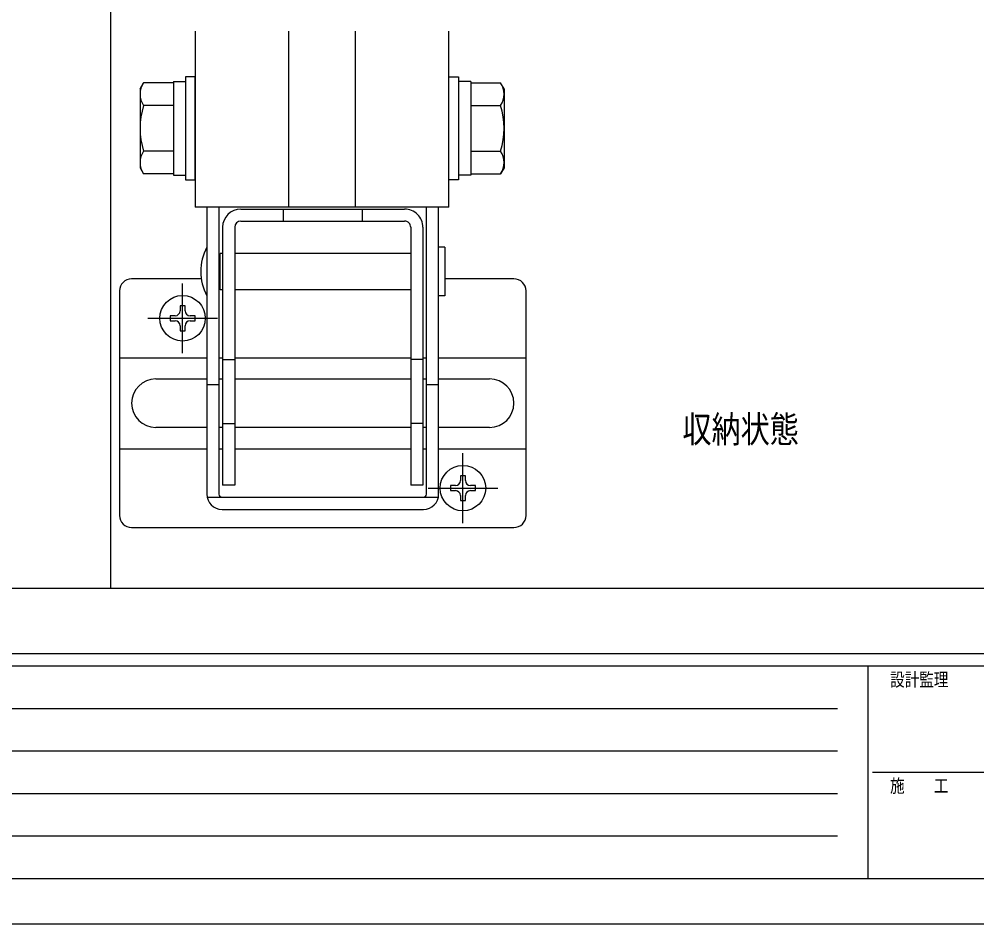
# Model space of a CAD drawing. Units: millimetres on the paper. Extents: x -420 to 420, y -297 to 297.
# Drawn here: x -270.4 to -112.5, y -297 to -147.9 of the extents above; entities that cross this region are included whole.
import ezdxf
from ezdxf.enums import TextEntityAlignment as Align

# ---------------------------------------------------------------- set-up
doc = ezdxf.new("R2010")
doc.units = ezdxf.units.MM
for name, color, linetype in [('0-2_USER1', 3, 'Continuous'), ('0-4_YKK_12', 2, 'Continuous'), ('0-5_YKK_13', 4, 'Continuous'), ('0-8_YKK_ZWAK', 7, 'Continuous')]:
    doc.layers.add(name, color=color, linetype=linetype)
doc.styles.add('ＭＳ ゴシック', font='')
doc.styles.get('ＭＳ ゴシック').set_extended_font_data('MS Gothic')

msp = doc.modelspace()

# ---------------------------------------------------------------- linework, layer by layer
at = {"layer": '0-4_YKK_12'}
for p, q in [((-255.338, -119.59), (-255.338, -241.678)), ((-241.338, -149.846), (-241.338, -178.878)), ((-225.938, -178.878), (-225.938, -149.846)), ((-214.938, -178.878), (-214.938, -149.846)), ((-199.538, -178.878), (-199.538, -149.846)), ((-199.538, -178.878), (-241.338, -178.878)), ((-381.517, -241.678), (-55.832, -241.678))]:
    msp.add_line(p, q, dxfattribs=at)
at = {"layer": '0-5_YKK_13'}
for p, q in [((-250.438, -159.378), (-249.857, -158.373)), ((-250.438, -159.378), (-250.438, -172.378)), ((-244.938, -158.373), (-249.857, -158.373)), ((-244.938, -158.178), (-244.938, -173.578)), ((-244.938, -158.178), (-242.938, -158.178)), ((-244.938, -158.373), (-244.938, -173.384)), ((-195.938, -158.178), (-197.938, -158.178)), ((-195.938, -158.178), (-195.938, -173.578)), ((-195.938, -158.373), (-191.018, -158.373)), ((-195.938, -158.373), (-195.938, -173.384)), ((-190.438, -159.378), (-191.018, -158.373)), ((-190.438, -159.378), (-190.438, -172.378)), ((-244.938, -162.125), (-249.857, -162.125)), ((-195.938, -162.125), (-191.018, -162.125)), ((-244.938, -169.631), (-249.857, -169.631)), ((-195.938, -169.631), (-191.018, -169.631)), ((-250.438, -172.378), (-249.857, -173.384)), ((-244.938, -173.384), (-249.857, -173.384)), ((-244.938, -173.578), (-242.938, -173.578)), ((-195.938, -173.578), (-197.938, -173.578)), ((-195.938, -173.384), (-191.018, -173.384)), ((-190.438, -172.378), (-191.018, -173.384)), ((-239.438, -178.878), (-239.438, -226.178)), ((-237.438, -178.878), (-237.438, -226.178)), ((-233.838, -179.177), (-206.838, -179.176)), ((-226.838, -179.177), (-226.838, -181.177)), ((-213.838, -179.176), (-213.838, -181.176)), ((-203.238, -226.178), (-203.238, -178.878)), ((-201.238, -226.178), (-201.238, -178.878)), ((-233.838, -181.177), (-206.838, -181.176)), ((-236.838, -182.177), (-236.838, -224.676)), ((-234.838, -182.177), (-234.838, -224.676)), ((-205.838, -182.176), (-205.838, -224.676)), ((-203.838, -182.176), (-203.838, -224.676)), ((-200.238, -185.478), (-201.238, -185.478)), ((-200.238, -185.478), (-200.238, -193.478)), ((-236.838, -186.478), (-237.238, -186.478)), ((-205.838, -186.478), (-234.838, -186.478)), ((-240.266, -190.678), (-251.838, -190.678)), ((-188.838, -190.678), (-200.238, -190.678)), ((-243.438, -202.928), (-243.438, -191.428)), ((-205.838, -192.478), (-234.838, -192.478)), ((-253.838, -192.678), (-253.838, -229.678)), ((-200.238, -193.478), (-201.238, -193.478)), ((-186.838, -229.678), (-186.838, -192.678)), ((-249.188, -197.178), (-237.688, -197.178)), ((-244.668, -196.768), (-245.488, -196.768)), ((-242.208, -197.588), (-241.388, -197.588)), ((-253.838, -203.678), (-239.438, -203.678)), ((-237.438, -203.678), (-236.838, -203.678)), ((-236.838, -203.973), (-234.838, -203.973)), ((-234.838, -203.678), (-205.838, -203.678)), ((-203.838, -203.973), (-205.838, -203.973)), ((-203.838, -203.678), (-203.238, -203.678)), ((-201.238, -203.678), (-186.838, -203.678)), ((-247.838, -207.178), (-239.438, -207.178)), ((-237.438, -208.178), (-239.438, -208.178)), ((-237.438, -207.178), (-236.838, -207.178)), ((-234.838, -207.178), (-205.838, -207.178)), ((-203.838, -207.178), (-203.238, -207.178)), ((-201.238, -208.178), (-203.238, -208.178)), ((-201.238, -207.178), (-192.838, -207.178)), ((-236.838, -214.55), (-234.838, -214.55)), ((-203.838, -214.55), (-205.838, -214.55)), ((-239.438, -215.178), (-247.838, -215.178)), ((-236.838, -215.178), (-237.438, -215.178)), ((-205.838, -215.178), (-234.838, -215.178)), ((-203.238, -215.178), (-203.838, -215.178)), ((-192.838, -215.178), (-201.238, -215.178)), ((-253.838, -218.678), (-239.438, -218.678)), ((-237.438, -218.678), (-236.838, -218.678)), ((-234.838, -218.678), (-205.838, -218.678)), ((-203.838, -218.678), (-203.238, -218.678)), ((-201.238, -218.678), (-186.838, -218.678)), ((-197.238, -230.928), (-197.238, -219.428)), ((-234.838, -224.678), (-236.838, -224.678)), ((-203.838, -224.678), (-205.838, -224.678)), ((-202.988, -225.178), (-191.488, -225.178)), ((-198.468, -224.768), (-199.288, -224.768)), ((-196.008, -225.588), (-195.188, -225.588)), ((-239.387, -226.678), (-201.288, -226.678)), ((-236.938, -228.678), (-203.738, -228.678)), ((-251.838, -231.678), (-188.838, -231.678))]:
    msp.add_line(p, q, dxfattribs=at)
for points in [[(-241.338, -174.378), (-241.338, -157.378), (-242.938, -157.378), (-242.938, -174.378)], [(-199.538, -174.378), (-199.538, -157.378), (-197.938, -157.378), (-197.938, -174.378)]]:
    msp.add_lwpolyline(points, close=True, dxfattribs=at)
for points in [[(-236.838, -192.478), (-237.238, -192.478), (-237.238, -186.478)], [(-243.028, -195.948), (-243.028, -195.128), (-243.848, -195.128), (-243.848, -195.948)], [(-245.488, -196.768), (-245.488, -197.588), (-244.668, -197.588)], [(-241.388, -197.588), (-241.388, -196.768), (-242.208, -196.768)], [(-243.848, -198.408), (-243.848, -199.228), (-243.028, -199.228), (-243.028, -198.408)], [(-196.828, -223.948), (-196.828, -223.128), (-197.648, -223.128), (-197.648, -223.948)], [(-199.288, -224.768), (-199.288, -225.588), (-198.468, -225.588)], [(-195.188, -225.588), (-195.188, -224.768), (-196.008, -224.768)], [(-197.648, -226.408), (-197.648, -227.228), (-196.828, -227.228), (-196.828, -226.408)]]:
    msp.add_lwpolyline(points, dxfattribs=at)
for centre in [(-243.438, -197.178), (-197.238, -225.178)]:
    msp.add_circle(centre, 3.75, dxfattribs=at)
for centre, radius, start, end in [((-247.115, -160.249), 3.323, 145.61575, 214.38425), ((-193.76, -160.249), 3.323, 325.61575, 34.38425), ((-238.018, -165.878), 12.419, 162.41205, 197.58795), ((-202.857, -165.878), 12.419, 342.41205, 17.58795), ((-247.115, -171.507), 3.323, 145.61575, 214.38425), ((-193.76, -171.507), 3.323, 325.61575, 34.38425), ((-233.838, -182.177), 3, 90.00249, 180), ((-206.838, -182.176), 3, 0, 90.00249), ((-233.838, -182.177), 1, 90.00249, 180), ((-206.838, -182.176), 1, 0, 90.00249), ((-231.938, -189.478), 8.5, 151.92751, 208.07249), ((-251.838, -192.678), 2, 90, 180), ((-188.838, -192.678), 2, 0, 90), ((-244.668, -195.948), 0.82, 270, 0), ((-242.208, -195.948), 0.82, 180, 270), ((-244.668, -198.408), 0.82, 0, 90), ((-242.208, -198.408), 0.82, 90, 180), ((-247.838, -211.178), 4, 90, 270), ((-192.838, -211.178), 4, 270, 90), ((-198.468, -223.948), 0.82, 270, 0), ((-196.008, -223.948), 0.82, 180, 270), ((-198.468, -226.408), 0.82, 0, 90), ((-196.008, -226.408), 0.82, 90, 180), ((-236.938, -226.178), 2.5, 180, 270), ((-236.938, -226.178), 0.5, 180, 270), ((-203.738, -226.178), 0.5, 270, 0), ((-203.738, -226.178), 2.5, 270, 0), ((-251.838, -229.678), 2, 180, 270), ((-188.838, -229.678), 2, 270, 0)]:
    msp.add_arc(centre, radius, start, end, dxfattribs=at)
at = {"layer": '0-8_YKK_ZWAK'}
for p, q in [((389.502, -252.5), (-390.498, -252.5)), ((-130.498, -254.5), (-390.498, -254.5)), ((-130.498, -254.5), (-130.498, -289.5)), ((-0.498, -254.5), (-130.498, -254.5)), ((-386.248, -261.5), (-135.498, -261.5)), ((-386.248, -268.5), (-135.498, -268.5)), ((-129.748, -272), (-0.498, -272)), ((-386.248, -275.5), (-135.498, -275.5)), ((-386.248, -282.5), (-135.498, -282.5)), ((-390.498, -289.5), (-130.498, -289.5)), ((-130.498, -289.5), (-0.498, -289.5))]:
    msp.add_line(p, q, dxfattribs=at)
msp.add_lwpolyline([(-420.5, -297), (420.5, -297), (420.5, 297), (-420.5, 297)], close=True, dxfattribs=at)

# ---------------------------------------------------------------- texts
at = {"layer": '0-2_USER1', "style": 'ＭＳ ゴシック', "width": 0.8}
msp.add_text('収納状態', height=4.399, dxfattribs=at).set_placement((-161.066, -218.994), align=Align.BOTTOM_LEFT)
at = {"layer": '0-8_YKK_ZWAK', "style": 'ＭＳ ゴシック', "width": 0.8}
for s, p in [('設計監理', (-126.831, -258.5)), ('施\u3000\u3000工', (-126.831, -276))]:
    msp.add_text(s, height=2.199, dxfattribs=at).set_placement(p, align=Align.BOTTOM_LEFT)

doc.saveas('drawing.dxf')
